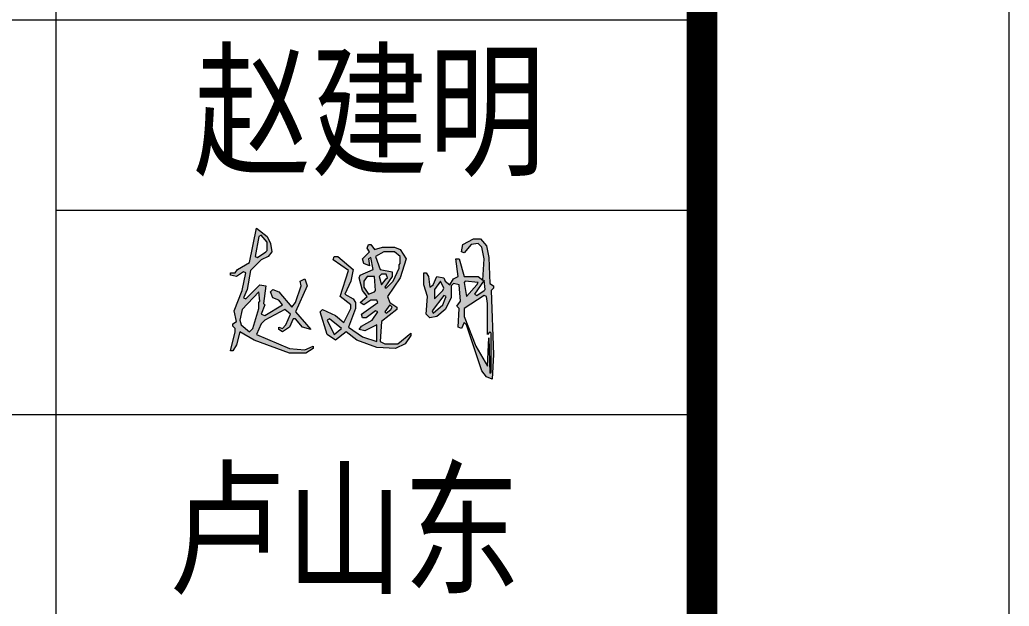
# Model space of a CAD drawing. Header units: inches. Extents: x -3733042 to -3450527, y 579159 to 997713.
# Drawn here: x -3651486 to -3648265, y 885589 to 887497 of the extents above; entities that cross this region are included whole.
import ezdxf
from ezdxf.enums import TextEntityAlignment as Align

# ---------------------------------------------------------------- set-up
doc = ezdxf.new("R2010")
doc.units = ezdxf.units.IN
doc.header["$LTSCALE"] = 1000
doc.header["$MEASUREMENT"] = 0
doc.linetypes.add('LENGSHUI', pattern=[22, 20, -1, 0, -1])
doc.layers.get('0').update_dxf_attribs({"lineweight": 18})
doc.layers.add('00签名', color=7, linetype='LENGSHUI', lineweight=18)
doc.layers.add('PUB_TITLE', color=153, linetype='Continuous', lineweight=18)
doc.styles.add('-黑体', font='', dxfattribs={"width": 0.7})
doc.styles.get('-黑体').set_extended_font_data('微软雅黑')

msp = doc.modelspace()

# ---------------------------------------------------------------- hatches: boundary and pattern name
at = {"layer": '00签名', "linetype": 'Continuous'}
h = msp.add_hatch(color=256, dxfattribs=at)
h.paths.add_polyline_path([(-3650700.4, 886715.6), (-3650677.4, 886727.1), (-3650665.8, 886742.5), (-3650669.7, 886769.4), (-3650681.2, 886792.4), (-3650715.8, 886819.3), (-3650738.8, 886707.9), (-3650777.2, 886684.9), (-3650784.9, 886673.4), (-3650800.2, 886673.4), (-3650800.2, 886665.7), (-3650781, 886661.8), (-3650758, 886677.2), (-3650750.3, 886673.4), (-3650761.8, 886615.8), (-3650788.7, 886550.5), (-3650781, 886515.9), (-3650792.6, 886508.2), (-3650792.6, 886500.6), (-3650784.9, 886492.9), (-3650784.9, 886481.4), (-3650800.2, 886419.9), (-3650792.6, 886419.9), (-3650781, 886439.1), (-3650769.5, 886481.4), (-3650723.4, 886454.5), (-3650608.2, 886412.2), (-3650554.5, 886412.2), (-3650531.4, 886427.6), (-3650531.4, 886435.3), (-3650558.3, 886423.8), (-3650608.2, 886427.6), (-3650715.8, 886473.7), (-3650700.4, 886508.2), (-3650688.9, 886519.8), (-3650623.6, 886554.3), (-3650604.4, 886539), (-3650619.8, 886504.4), (-3650631.3, 886492.9), (-3650642.8, 886496.7), (-3650642.8, 886489), (-3650631.3, 886481.4), (-3650608.2, 886496.7), (-3650596.7, 886523.6), (-3650589, 886523.6), (-3650566, 886496.7), (-3650539.1, 886489), (-3650589, 886546.6), (-3650550.6, 886631.1), (-3650558.3, 886654.2), (-3650573.7, 886646.5), (-3650569.8, 886631.1), (-3650589, 886577.4), (-3650600.6, 886562), (-3650642.8, 886611.9), (-3650662, 886619.6), (-3650669.7, 886611.9), (-3650662, 886592.7), (-3650642.8, 886585), (-3650631.3, 886569.7), (-3650688.9, 886535.1), (-3650700.4, 886539), (-3650688.9, 886569.7), (-3650692.7, 886573.5), (-3650685, 886631.1), (-3650704.2, 886635), (-3650750.3, 886588.9), (-3650758, 886592.7), (-3650746.5, 886619.6), (-3650735, 886681)], flags=0)
h.paths.add_polyline_path([(-3650719.6, 886727.1), (-3650708.1, 886792.4), (-3650700.4, 886796.2), (-3650681.2, 886773.2), (-3650681.2, 886746.3), (-3650685, 886742.5), (-3650711.9, 886723.3)], flags=0)
h.paths.add_polyline_path([(-3650708.1, 886611.9), (-3650704.2, 886581.2), (-3650708.1, 886577.4), (-3650708.1, 886558.2), (-3650727.3, 886492.9), (-3650738.8, 886481.4), (-3650765.7, 886504.4), (-3650769.5, 886519.8), (-3650761.8, 886554.3)], flags=0)
h = msp.add_hatch(color=256, dxfattribs=at)
h.paths.add_polyline_path([(-3650247.3, 886750.2), (-3650266.5, 886757.8), (-3650304.9, 886757.8), (-3650331.8, 886750.2), (-3650343.3, 886765.5), (-3650351, 886765.5), (-3650354.8, 886754), (-3650347.1, 886742.5), (-3650370.2, 886719.4), (-3650366.3, 886704.1), (-3650347.1, 886696.4), (-3650351, 886719.4), (-3650343.3, 886723.3), (-3650335.6, 886684.9), (-3650377.8, 886665.7), (-3650381.7, 886658), (-3650370.2, 886615.8), (-3650354.8, 886596.6), (-3650377.8, 886577.4), (-3650366.3, 886569.7), (-3650343.3, 886585), (-3650324.1, 886585), (-3650320.2, 886577.4), (-3650374, 886539), (-3650370.2, 886527.4), (-3650358.6, 886527.4), (-3650327.9, 886550.5), (-3650320.2, 886546.6), (-3650339.4, 886519.8), (-3650374, 886500.6), (-3650381.7, 886489), (-3650362.5, 886485.2), (-3650324.1, 886504.4), (-3650324.1, 886450.6), (-3650370.2, 886466), (-3650416.2, 886496.7), (-3650393.2, 886558.2), (-3650393.2, 886577.4), (-3650400.9, 886588.9), (-3650427.8, 886604.2), (-3650408.6, 886646.5), (-3650400.9, 886684.9), (-3650450.8, 886727.1), (-3650462.3, 886727.1), (-3650466.2, 886715.6), (-3650416.2, 886681), (-3650443.1, 886596.6), (-3650408.6, 886569.7), (-3650408.6, 886558.2), (-3650431.6, 886512.1), (-3650458.5, 886535.1), (-3650500.7, 886554.3), (-3650508.4, 886546.6), (-3650485.4, 886473.7), (-3650458.5, 886454.5), (-3650423.9, 886481.4), (-3650389.4, 886454.5), (-3650324.1, 886431.4), (-3650262.6, 886427.6), (-3650231.9, 886443), (-3650212.7, 886469.8), (-3650212.7, 886477.5), (-3650255, 886443), (-3650297.2, 886443), (-3650312.6, 886450.6), (-3650308.7, 886515.9), (-3650258.8, 886554.3), (-3650258.8, 886562), (-3650281.8, 886577.4), (-3650289.5, 886596.6), (-3650247.3, 886658), (-3650228.1, 886719.4)], flags=0)
h.paths.add_polyline_path([(-3650327.9, 886727.1), (-3650301, 886742.5), (-3650266.5, 886742.5), (-3650247.3, 886727.1), (-3650247.3, 886704.1), (-3650251.1, 886700.2), (-3650251.1, 886688.7), (-3650270.3, 886646.5), (-3650293.4, 886623.4), (-3650297.2, 886627.3), (-3650274.2, 886661.8), (-3650274.2, 886677.2), (-3650312.6, 886684.9)], flags=0)
h.paths.add_polyline_path([(-3650331.8, 886661.8), (-3650327.9, 886615.8), (-3650331.8, 886611.9), (-3650351, 886604.2), (-3650366.3, 886627.3), (-3650366.3, 886646.5), (-3650354.8, 886661.8)], flags=0)
h.paths.add_polyline_path([(-3650308.7, 886669.5), (-3650293.4, 886669.5), (-3650289.5, 886658), (-3650293.4, 886654.2), (-3650308.7, 886635), (-3650316.4, 886661.8)], flags=0)
h.paths.add_polyline_path([(-3650281.8, 886569.7), (-3650274.2, 886562), (-3650278, 886554.3), (-3650293.4, 886542.8), (-3650297.2, 886546.6)], flags=0)
h.paths.add_polyline_path([(-3650477.7, 886523.6), (-3650439.3, 886492.9), (-3650443.1, 886489), (-3650462.3, 886473.7), (-3650485.4, 886519.8)], flags=0)
h.paths.add_polyline_path([(-3650055.3, 886719.4), (-3650066.8, 886719.4), (-3650059.1, 886661.8), (-3650074.5, 886654.2), (-3650086, 886635), (-3650101.4, 886646.5), (-3650105.2, 886658), (-3650128.2, 886661.8), (-3650139.8, 886635), (-3650151.3, 886627.3), (-3650155.1, 886661.8), (-3650162.8, 886673.4), (-3650170.5, 886673.4), (-3650170.5, 886635), (-3650159, 886596.6), (-3650162.8, 886539), (-3650151.3, 886527.4), (-3650128.2, 886531.3), (-3650101.4, 886554.3), (-3650082.2, 886592.7), (-3650082.2, 886631.1), (-3650074.5, 886638.8), (-3650055.3, 886635), (-3650051.4, 886581.2), (-3650063, 886565.8), (-3650055.3, 886558.2), (-3650059.1, 886496.7), (-3650047.6, 886492.9), (-3650039.9, 886512.1), (-3650032.2, 886504.4), (-3649982.3, 886354.6), (-3649967, 886335.4), (-3649947.8, 886327.8), (-3649943.9, 886408.4), (-3649951.6, 886615.8), (-3649943.9, 886623.4), (-3649943.9, 886631.1), (-3649955.4, 886638.8), (-3649959.3, 886723.3), (-3649967, 886761.7), (-3649986.2, 886784.7), (-3650009.2, 886784.7), (-3650043.8, 886765.5), (-3650047.6, 886742.5), (-3650039.9, 886738.6), (-3650016.9, 886765.5), (-3649993.8, 886769.4), (-3649982.3, 886757.8), (-3649974.6, 886719.4), (-3649978.5, 886650.3), (-3649993.8, 886661.8), (-3650039.9, 886661.8)], flags=0)
h.paths.add_polyline_path([(-3650036.1, 886646.5), (-3649993.8, 886642.6), (-3649997.7, 886635), (-3650032.2, 886596.6), (-3650039.9, 886642.6)], flags=0)
h.paths.add_polyline_path([(-3650105.2, 886623.4), (-3650109, 886615.8), (-3650135.9, 886588.9), (-3650135.9, 886619.6), (-3650116.7, 886646.5)], flags=0)
h.paths.add_polyline_path([(-3649974.6, 886650.3), (-3649970.8, 886619.6), (-3649974.6, 886615.8), (-3649997.7, 886600.4), (-3650005.4, 886604.2)], flags=0)
h.paths.add_polyline_path([(-3650097.5, 886596.6), (-3650101.4, 886588.9), (-3650109, 886569.7), (-3650139.8, 886542.8), (-3650143.6, 886550.5), (-3650105.2, 886600.4)], flags=0)
h.paths.add_polyline_path([(-3649974.6, 886600.4), (-3649967, 886596.6), (-3649963.1, 886573.5), (-3649963.1, 886473.7), (-3649955.4, 886481.4), (-3649951.6, 886477.5), (-3649951.6, 886350.8), (-3649955.4, 886347), (-3649959.3, 886462.2), (-3649963.1, 886370), (-3650001.5, 886435.3), (-3650039.9, 886531.3), (-3650039.9, 886558.2)], flags=0)

# ---------------------------------------------------------------- linework, layer by layer
for points in [[(-3650531.4, 886435.3), (-3650531.4, 886427.6), (-3650554.5, 886412.2), (-3650608.2, 886412.2), (-3650723.4, 886454.5), (-3650769.5, 886481.4), (-3650781, 886439.1), (-3650792.6, 886419.9), (-3650800.2, 886419.9), (-3650784.9, 886481.4), (-3650784.9, 886492.9), (-3650792.6, 886500.6), (-3650792.6, 886508.2), (-3650781, 886515.9), (-3650788.7, 886550.5), (-3650761.8, 886615.8), (-3650750.3, 886673.4), (-3650758, 886677.2), (-3650781, 886661.8), (-3650800.2, 886665.7), (-3650800.2, 886673.4), (-3650784.9, 886673.4), (-3650777.2, 886684.9), (-3650738.8, 886707.9), (-3650715.8, 886819.3), (-3650681.2, 886792.4), (-3650669.7, 886769.4), (-3650665.8, 886742.5), (-3650677.4, 886727.1), (-3650700.4, 886715.6), (-3650735, 886681), (-3650746.5, 886619.6), (-3650758, 886592.7), (-3650750.3, 886588.9), (-3650704.2, 886635), (-3650685, 886631.1), (-3650692.7, 886573.5), (-3650688.9, 886569.7), (-3650700.4, 886539), (-3650688.9, 886535.1), (-3650631.3, 886569.7), (-3650642.8, 886585), (-3650662, 886592.7), (-3650669.7, 886611.9), (-3650662, 886619.6), (-3650642.8, 886611.9), (-3650600.6, 886562), (-3650589, 886577.4), (-3650569.8, 886631.1), (-3650573.7, 886646.5), (-3650558.3, 886654.2), (-3650550.6, 886631.1), (-3650589, 886546.6), (-3650539.1, 886489), (-3650566, 886496.7), (-3650589, 886523.6), (-3650596.7, 886523.6), (-3650608.2, 886496.7), (-3650631.3, 886481.4), (-3650642.8, 886489), (-3650642.8, 886496.7), (-3650631.3, 886492.9), (-3650619.8, 886504.4), (-3650604.4, 886539), (-3650623.6, 886554.3), (-3650688.9, 886519.8), (-3650700.4, 886508.2), (-3650715.8, 886473.7), (-3650608.2, 886427.6), (-3650558.3, 886423.8), (-3650531.4, 886435.3)], [(-3650685, 886742.5), (-3650681.2, 886746.3), (-3650681.2, 886773.2), (-3650700.4, 886796.2), (-3650708.1, 886792.4), (-3650719.6, 886727.1), (-3650711.9, 886723.3), (-3650685, 886742.5)], [(-3650212.7, 886477.5), (-3650212.7, 886469.8), (-3650231.9, 886443), (-3650262.6, 886427.6), (-3650324.1, 886431.4), (-3650389.4, 886454.5), (-3650423.9, 886481.4), (-3650458.5, 886454.5), (-3650485.4, 886473.7), (-3650508.4, 886546.6), (-3650500.7, 886554.3), (-3650458.5, 886535.1), (-3650431.6, 886512.1), (-3650408.6, 886558.2), (-3650408.6, 886569.7), (-3650443.1, 886596.6), (-3650416.2, 886681), (-3650466.2, 886715.6), (-3650462.3, 886727.1), (-3650450.8, 886727.1), (-3650400.9, 886684.9), (-3650408.6, 886646.5), (-3650427.8, 886604.2), (-3650400.9, 886588.9), (-3650393.2, 886577.4), (-3650393.2, 886558.2), (-3650416.2, 886496.7), (-3650370.2, 886466), (-3650324.1, 886450.6), (-3650324.1, 886504.4), (-3650362.5, 886485.2), (-3650381.7, 886489), (-3650374, 886500.6), (-3650339.4, 886519.8), (-3650320.2, 886546.6), (-3650327.9, 886550.5), (-3650358.6, 886527.4), (-3650370.2, 886527.4), (-3650374, 886539), (-3650320.2, 886577.4), (-3650324.1, 886585), (-3650343.3, 886585), (-3650366.3, 886569.7), (-3650377.8, 886577.4), (-3650354.8, 886596.6), (-3650370.2, 886615.8), (-3650381.7, 886658), (-3650377.8, 886665.7), (-3650335.6, 886684.9), (-3650343.3, 886723.3), (-3650351, 886719.4), (-3650347.1, 886696.4), (-3650366.3, 886704.1), (-3650370.2, 886719.4), (-3650347.1, 886742.5), (-3650354.8, 886754), (-3650351, 886765.5), (-3650343.3, 886765.5), (-3650331.8, 886750.2), (-3650304.9, 886757.8), (-3650266.5, 886757.8), (-3650247.3, 886750.2), (-3650228.1, 886719.4), (-3650247.3, 886658), (-3650289.5, 886596.6), (-3650281.8, 886577.4), (-3650258.8, 886562), (-3650258.8, 886554.3), (-3650308.7, 886515.9), (-3650312.6, 886450.6), (-3650297.2, 886443), (-3650255, 886443), (-3650212.7, 886477.5)], [(-3649943.9, 886631.1), (-3649943.9, 886623.4), (-3649951.6, 886615.8), (-3649943.9, 886408.4), (-3649947.8, 886327.8), (-3649967, 886335.4), (-3649982.3, 886354.6), (-3650032.2, 886504.4), (-3650039.9, 886512.1), (-3650047.6, 886492.9), (-3650059.1, 886496.7), (-3650055.3, 886558.2), (-3650063, 886565.8), (-3650051.4, 886581.2), (-3650055.3, 886635), (-3650074.5, 886638.8), (-3650082.2, 886631.1), (-3650082.2, 886592.7), (-3650101.4, 886554.3), (-3650128.2, 886531.3), (-3650151.3, 886527.4), (-3650162.8, 886539), (-3650159, 886596.6), (-3650170.5, 886635), (-3650170.5, 886673.4), (-3650162.8, 886673.4), (-3650155.1, 886661.8), (-3650151.3, 886627.3), (-3650139.8, 886635), (-3650128.2, 886661.8), (-3650105.2, 886658), (-3650101.4, 886646.5), (-3650086, 886635), (-3650074.5, 886654.2), (-3650059.1, 886661.8), (-3650066.8, 886719.4), (-3650055.3, 886719.4), (-3650039.9, 886661.8), (-3649993.8, 886661.8), (-3649978.5, 886650.3), (-3649974.6, 886719.4), (-3649982.3, 886757.8), (-3649993.8, 886769.4), (-3650016.9, 886765.5), (-3650039.9, 886738.6), (-3650047.6, 886742.5), (-3650043.8, 886765.5), (-3650009.2, 886784.7), (-3649986.2, 886784.7), (-3649967, 886761.7), (-3649959.3, 886723.3), (-3649955.4, 886638.8), (-3649943.9, 886631.1)], [(-3650251.1, 886700.2), (-3650247.3, 886704.1), (-3650247.3, 886727.1), (-3650266.5, 886742.5), (-3650301, 886742.5), (-3650327.9, 886727.1), (-3650312.6, 886684.9), (-3650274.2, 886677.2), (-3650274.2, 886661.8), (-3650297.2, 886627.3), (-3650293.4, 886623.4), (-3650270.3, 886646.5), (-3650251.1, 886688.7), (-3650251.1, 886700.2)], [(-3650331.8, 886611.9), (-3650327.9, 886615.8), (-3650331.8, 886661.8), (-3650354.8, 886661.8), (-3650366.3, 886646.5), (-3650366.3, 886627.3), (-3650351, 886604.2), (-3650331.8, 886611.9)], [(-3650293.4, 886654.2), (-3650289.5, 886658), (-3650293.4, 886669.5), (-3650308.7, 886669.5), (-3650316.4, 886661.8), (-3650308.7, 886635), (-3650293.4, 886654.2)], [(-3650109, 886615.8), (-3650105.2, 886623.4), (-3650116.7, 886646.5), (-3650135.9, 886619.6), (-3650135.9, 886588.9), (-3650109, 886615.8)], [(-3649997.7, 886635), (-3649993.8, 886642.6), (-3650036.1, 886646.5), (-3650039.9, 886642.6), (-3650032.2, 886596.6), (-3649997.7, 886635)], [(-3649974.6, 886615.8), (-3649970.8, 886619.6), (-3649974.6, 886650.3), (-3650005.4, 886604.2), (-3649997.7, 886600.4), (-3649974.6, 886615.8)], [(-3650708.1, 886577.4), (-3650704.2, 886581.2), (-3650708.1, 886611.9), (-3650761.8, 886554.3), (-3650769.5, 886519.8), (-3650765.7, 886504.4), (-3650738.8, 886481.4), (-3650727.3, 886492.9), (-3650708.1, 886558.2), (-3650708.1, 886577.4)], [(-3650101.4, 886588.9), (-3650097.5, 886596.6), (-3650105.2, 886600.4), (-3650143.6, 886550.5), (-3650139.8, 886542.8), (-3650109, 886569.7), (-3650101.4, 886588.9)], [(-3649955.4, 886347), (-3649951.6, 886350.8), (-3649951.6, 886477.5), (-3649955.4, 886481.4), (-3649963.1, 886473.7), (-3649963.1, 886573.5), (-3649967, 886596.6), (-3649974.6, 886600.4), (-3650039.9, 886558.2), (-3650039.9, 886531.3), (-3650001.5, 886435.3), (-3649963.1, 886370), (-3649959.3, 886462.2), (-3649955.4, 886347)], [(-3650278, 886554.3), (-3650274.2, 886562), (-3650281.8, 886569.7), (-3650297.2, 886546.6), (-3650293.4, 886542.8), (-3650278, 886554.3)], [(-3650443.1, 886489), (-3650439.3, 886492.9), (-3650477.7, 886523.6), (-3650485.4, 886519.8), (-3650462.3, 886473.7), (-3650443.1, 886489)]]:
    msp.add_lwpolyline(points, dxfattribs=at)
at = {"layer": 'PUB_TITLE'}
for p, q in [((-3651369.3, 892696.7), (-3651369.3, 879912.6)), ((-3653474.1, 887496.7), (-3649264.6, 887496.7)), ((-3651369.3, 886877.5), (-3649264.6, 886877.5)), ((-3653474.1, 886212.6), (-3649264.6, 886212.6))]:
    msp.add_line(p, q, dxfattribs=at)
msp.add_lwpolyline([(-3732364.6, 878912.6), (-3648264.6, 878912.6), (-3648264.6, 938312.6), (-3732364.6, 938312.6)], close=True, dxfattribs=at)
msp.add_lwpolyline([(-3729864.6, 879912.6, 100, 100, 0), (-3649264.6, 879912.6, 100, 100, 0), (-3649264.6, 937312.6, 100, 100, 0), (-3729864.6, 937312.6, 100, 100, 0)], format="xyseb", close=True, dxfattribs=at)

# ---------------------------------------------------------------- texts
at = {"style": '-黑体', "width": 0.8}
for s, p in [('赵建明', (-3650920.7, 887201.2)), ('卢山东', (-3651001.6, 885840.3))]:
    msp.add_text(s, height=350, dxfattribs=at).set_placement(p, align=Align.MIDDLE_LEFT)

doc.saveas('drawing.dxf')
